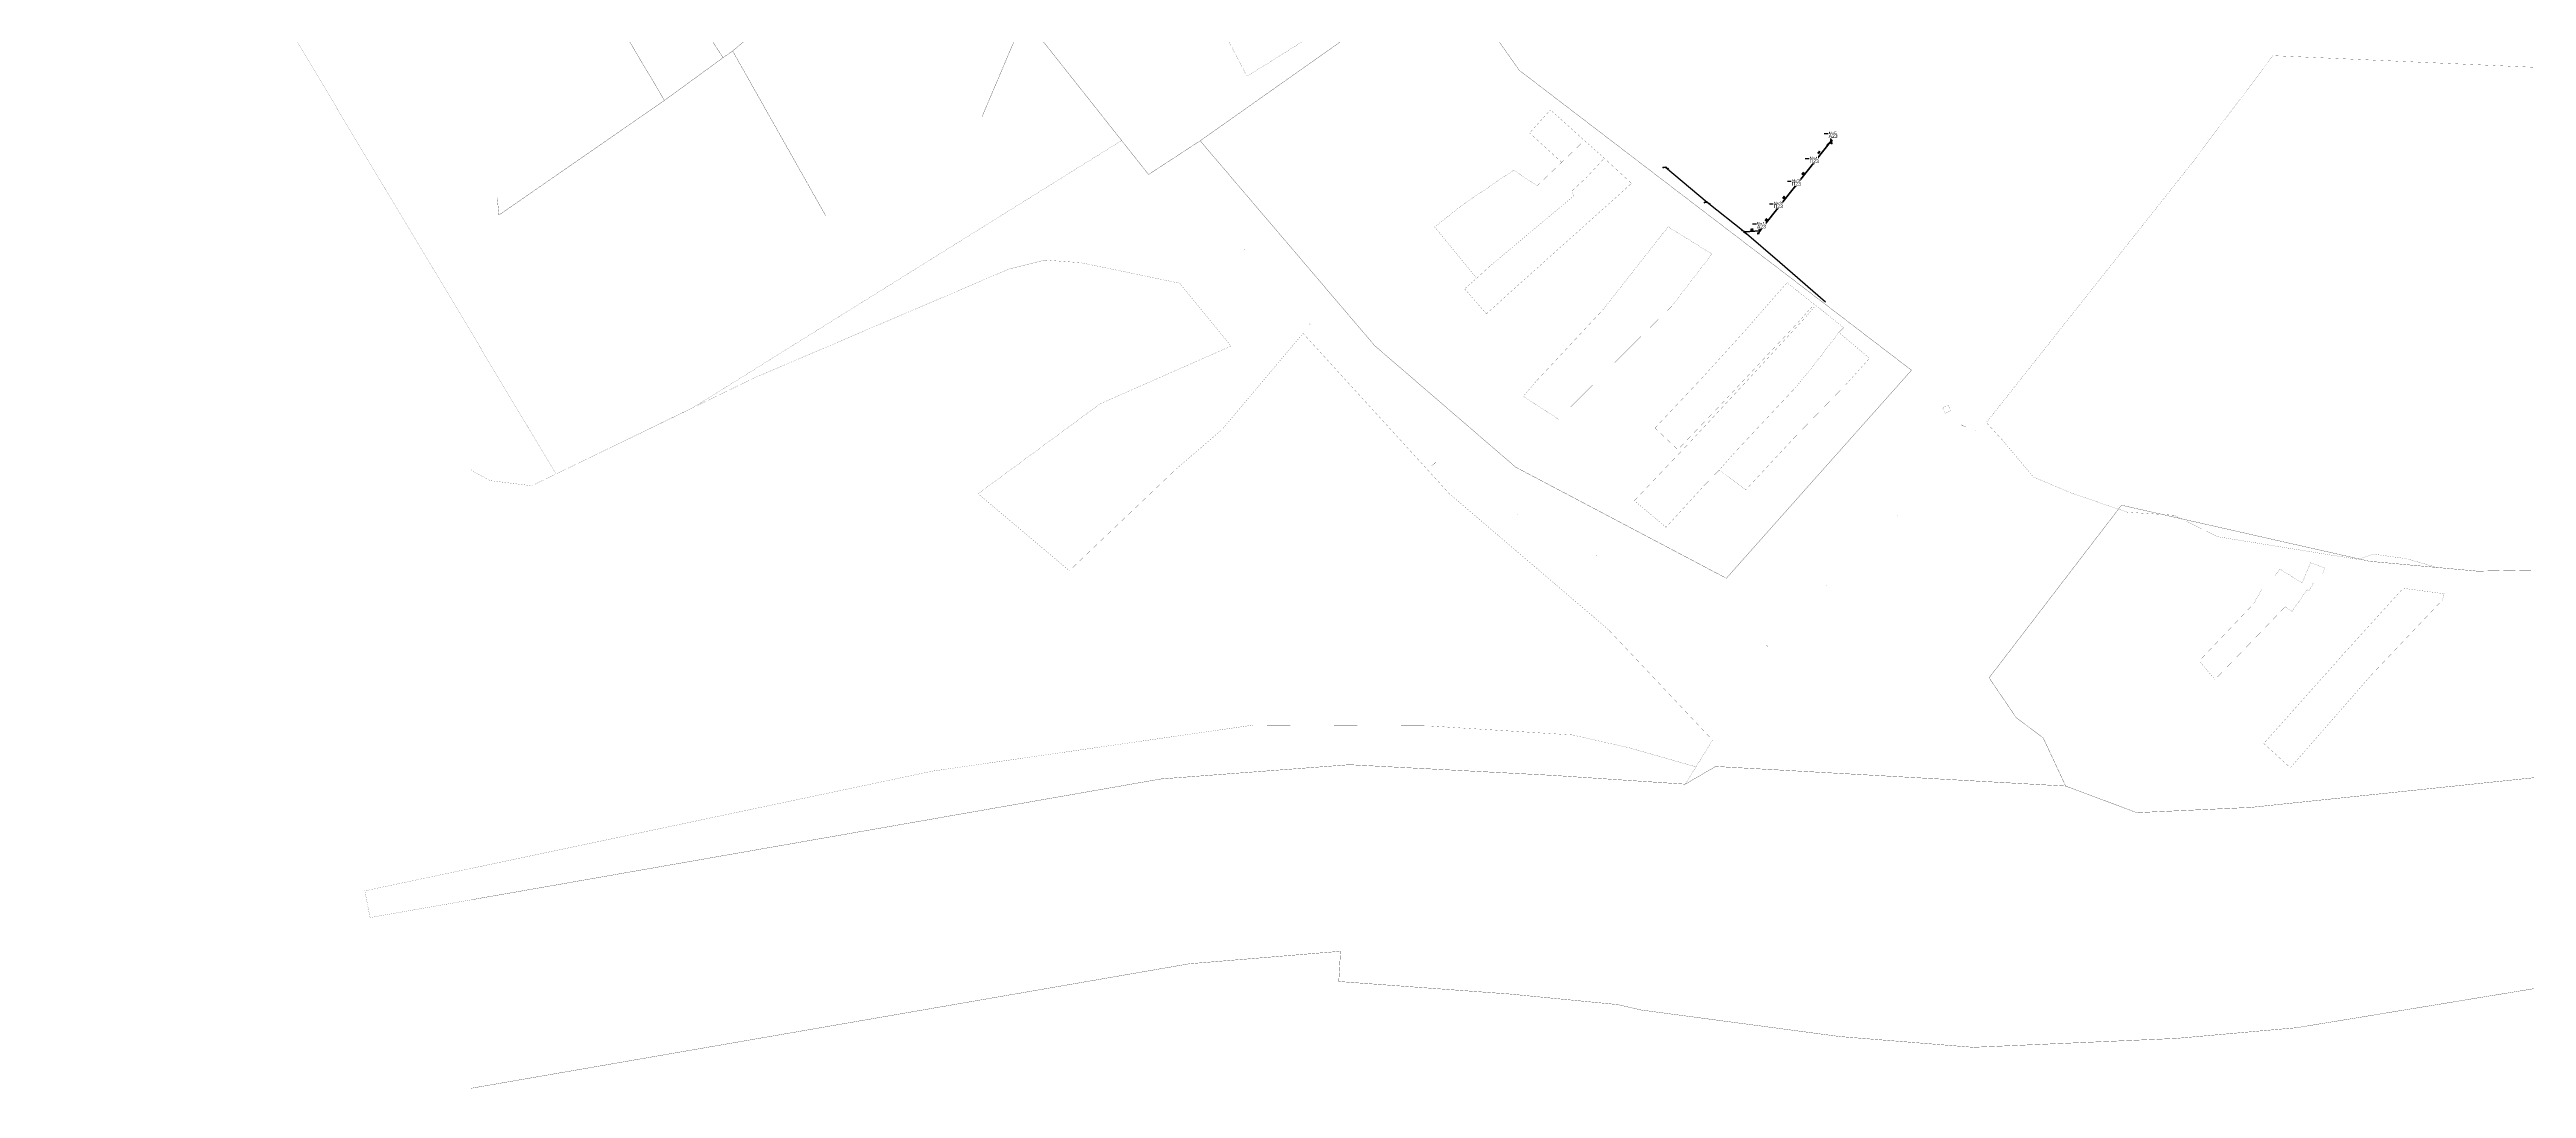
# Model space of a CAD drawing. Header units: millimetres. Extents: x 1265826 to 1360210, y 383897 to 506623.
# Drawn here: x 1341503 to 1343208, y 490389 to 491104 of the extents above; entities that cross this region are included whole.
import ezdxf
from ezdxf.enums import TextEntityAlignment as Align

# ---------------------------------------------------------------- set-up
doc = ezdxf.new("R2018")
doc.units = ezdxf.units.MM
for name, color, linetype in [('04.1_ЛЭП_наземная_опоры', 7, 'Continuous'), ('14', 7, 'Continuous'), ('Электрика', 7, 'Continuous')]:
    doc.layers.add(name, color=color, linetype=linetype)
doc.layers.add('ЛЭП - непечатный слой', color=6, linetype='Continuous', plot=False)
doc.styles.get("Standard").update_dxf_attribs({"font": 'Arial.ttf'})
doc.styles.add('стиль1', font='Times New Roman.ttf', dxfattribs={"width": 0.9, "height": 1.25})
doc.dimstyles.new('М 1-1000', dxfattribs={"dimtxt": 1.5, "dimasz": 2.5, "dimexe": 1.25, "dimexo": 0.625, "dimtad": 1, "dimdec": 0, "dimtxsty": 'стиль1', "dimcen": 2.5, "dimse1": 1, "dimse2": 1, "dimsd1": 1, "dimsd2": 1, "dimclrt": 5, "dimaunit": 1, "dimadec": 3, "dimazin": 0, "dimtfac": 1, "dimtdec": 0, "dimtmove": 0, "dimatfit": 3, "dimfxl": 1.25, "dimtfill": 2, "dimtfillclr": 7, "dimarcsym": 0})

# ---------------------------------------------------------------- blocks, each defined once
blk = doc.blocks.new('*U72')
at = {"true_color": 0xffffff}
h = blk.add_hatch(color=7, dxfattribs=at)
h.dxf.hatch_style = 1
h.paths.add_polyline_path([(0, 0.4), (0.4, 0), (0, -0.4), (-0.4, 0)])
at = {"color": 0}
for points in [[(-0.2, 0), (-2, 0), (-1.6, -0.3), (-2, 0), (-1.6, 0.2)], [(0.2, -0.1), (1.8, -0.9), (1.5, -0.5), (1.8, -0.9), (1.3, -1)]]:
    blk.add_lwpolyline(points, dxfattribs=at)
blk.add_lwpolyline([(0, 0.4), (0.4, 0), (0, -0.4), (-0.4, 0)], close=True, dxfattribs=at)
blk.add_circle((0, 0), 0.025, dxfattribs=at)
blk = doc.blocks.new('*U114')
at = {"true_color": 0xffffff}
h = blk.add_hatch(color=7, dxfattribs=at)
h.dxf.hatch_style = 1
h.paths.add_polyline_path([(0, 0.4), (0.4, 0), (0, -0.4), (-0.4, 0)])
at = {"color": 0}
for points in [[(-0.2, 0.2), (-1.6, 1.2), (-1.4, 0.8), (-1.6, 1.2), (-1.1, 1.2)], [(0.2, -0.2), (1.5, -1.3), (1.4, -0.8), (1.5, -1.3), (1, -1.2)]]:
    blk.add_lwpolyline(points, dxfattribs=at)
blk.add_lwpolyline([(0, 0.4), (0.4, 0), (0, -0.4), (-0.4, 0)], close=True, dxfattribs=at)
blk.add_circle((0, 0), 0.025, dxfattribs=at)
blk = doc.blocks.new('*U115')
at = {"color": 0, "ltscale": 100}
blk.add_line((0, 0), (2.3, 2.7), dxfattribs=at)
at = {"color": 0}
for points in [[(-1.7, 4.6), (-5, 4.6)], [(0, 0), (-1.7, 4.6)]]:
    blk.add_lwpolyline(points, dxfattribs=at)
for centre, radius in [((0, 0), 0.5), ((2.3, 2.7), 0.25)]:
    blk.add_circle(centre, radius, dxfattribs=at)
at = {"layer": 'ЛЭП - непечатный слой'}
blk.add_lwpolyline([(2.3, 2.7), (3.1, 3.6)], dxfattribs=at)
at = {"color": 0, "lineweight": 30, "flags": 104}
blk.add_attdef('SL_NUM', text='', height=1.25, dxfattribs=at).set_placement((-1.9, 4.8), align=Align.BOTTOM_RIGHT)
blk.add_attdef('SL_NAME', text='', height=1.25, dxfattribs=at).set_placement((-1.9, 4.3), align=Align.TOP_RIGHT)
blk = doc.blocks.new('Пл_Заземление')
at = {"color": 0, "lineweight": 30}
for p, q in [((0, 0), (0, -1.3)), ((-0.7, -1.3), (0.7, -1.3)), ((0.5, -1.6), (-0.5, -1.6)), ((0.2, -1.9), (-0.2, -1.9))]:
    blk.add_line(p, q, dxfattribs=at)
blk = doc.blocks.new('*U118')
at = {"color": 0}
for points in [[(-2.3, 3), (-5.5, 3)], [(0, 0), (-2.3, 3)]]:
    blk.add_lwpolyline(points, dxfattribs=at)
blk.add_circle((0, 0), 0.5, dxfattribs=at)
at = {"color": 0, "lineweight": 30, "flags": 104}
blk.add_attdef('SL_NUM', text='', height=1.25, dxfattribs=at).set_placement((-2.5, 3.3), align=Align.BOTTOM_RIGHT)
blk.add_attdef('SL_NAME', text='', height=1.25, dxfattribs=at).set_placement((-2.5, 2.7), align=Align.TOP_RIGHT)
blk = doc.blocks.new('*D116')
at = {"layer": 'Defpoints', "color": 0, "linetype": 'ByBlock', "transparency": 16777216}
for p in [(1342692.3, 490994.4), (1342680.2, 490979), (1342680.2, 490978.9)]:
    blk.add_point(p, dxfattribs=at)
at = {"layer": 'Электрика', "color": 5, "linetype": 'ByBlock', "lineweight": 20, "transparency": 16777216, "insert": (1342684.6, 490986.6), "char_height": 1.25, "attachment_point": 5, "rotation": 51.9534, "style": 'стиль1', "bg_fill": 1, "box_fill_scale": 1.1, "bg_fill_color": 7, "bg_fill_true_color": 16777215, "bg_fill_transparency": 0}
blk.add_mtext('20', dxfattribs=at)
blk = doc.blocks.new('*D117')
at = {"layer": 'Defpoints', "color": 0, "linetype": 'ByBlock', "transparency": 16777216}
for p in [(1342692.3, 490994.4), (1342692.3, 490994.4), (1342704.4, 491009.9)]:
    blk.add_point(p, dxfattribs=at)
at = {"layer": 'Электрика', "color": 5, "linetype": 'ByBlock', "lineweight": 20, "transparency": 16777216, "insert": (1342696.7, 491002), "char_height": 1.25, "attachment_point": 5, "rotation": 51.9534, "style": 'стиль1', "bg_fill": 1, "box_fill_scale": 1.1, "bg_fill_color": 7, "bg_fill_true_color": 16777215, "bg_fill_transparency": 0}
blk.add_mtext('20', dxfattribs=at)
blk = doc.blocks.new('*U119')
at = {"color": 0, "ltscale": 100}
blk.add_line((0, 0), (-2.4, -2.6), dxfattribs=at)
at = {"color": 0}
for points in [[(-1.7, 4.6), (-5, 4.6)], [(0, 0), (-1.7, 4.6)]]:
    blk.add_lwpolyline(points, dxfattribs=at)
for centre, radius in [((0, 0), 0.5), ((-2.4, -2.6), 0.25)]:
    blk.add_circle(centre, radius, dxfattribs=at)
at = {"layer": 'ЛЭП - непечатный слой'}
blk.add_lwpolyline([(-2.4, -2.6), (-3.3, -3.5)], dxfattribs=at)
at = {"color": 0, "lineweight": 30, "flags": 104}
blk.add_attdef('SL_NUM', text='', height=1.25, dxfattribs=at).set_placement((-1.9, 4.8), align=Align.BOTTOM_RIGHT)
blk.add_attdef('SL_NAME', text='', height=1.25, dxfattribs=at).set_placement((-1.9, 4.3), align=Align.TOP_RIGHT)
blk = doc.blocks.new('*D120')
at = {"layer": 'Defpoints', "color": 0, "linetype": 'ByBlock', "transparency": 16777216}
for p in [(1342717.1, 491025.4), (1342704.4, 491009.9), (1342704.5, 491009.9)]:
    blk.add_point(p, dxfattribs=at)
at = {"layer": 'Электрика', "color": 5, "linetype": 'ByBlock', "lineweight": 20, "transparency": 16777216, "insert": (1342709.9, 491018.5), "char_height": 1.25, "attachment_point": 5, "rotation": 50.7319, "style": 'стиль1', "bg_fill": 1, "box_fill_scale": 1.1, "bg_fill_color": 7, "bg_fill_true_color": 16777215, "bg_fill_transparency": 0}
blk.add_mtext('20', dxfattribs=at)
blk = doc.blocks.new('*D121')
at = {"layer": 'Defpoints', "color": 0, "linetype": 'ByBlock', "transparency": 16777216}
for p in [(1342728.6, 491040.9), (1342716.5, 491025.4), (1342716.6, 491025.4)]:
    blk.add_point(p, dxfattribs=at)
at = {"layer": 'Электрика', "color": 5, "linetype": 'ByBlock', "lineweight": 20, "transparency": 16777216, "insert": (1342720.9, 491033), "char_height": 1.25, "attachment_point": 5, "rotation": 51.9534, "style": 'стиль1', "bg_fill": 1, "box_fill_scale": 1.1, "bg_fill_color": 7, "bg_fill_true_color": 16777215, "bg_fill_transparency": 0}
blk.add_mtext('20', dxfattribs=at)
blk = doc.blocks.new('*D123')
at = {"layer": 'Defpoints', "color": 0, "linetype": 'ByBlock', "transparency": 16777216}
for p in [(1342669.8, 490978.3), (1342669.8, 490978.2), (1342680.2, 490979)]:
    blk.add_point(p, dxfattribs=at)
at = {"layer": 'Электрика', "color": 5, "linetype": 'ByBlock', "lineweight": 20, "transparency": 16777216, "insert": (1342674.8, 490979.9), "char_height": 1.25, "attachment_point": 5, "rotation": 4.0949, "style": 'стиль1', "bg_fill": 1, "box_fill_scale": 1.1, "bg_fill_color": 7, "bg_fill_true_color": 16777215, "bg_fill_transparency": 0}
blk.add_mtext('10', dxfattribs=at)

msp = doc.modelspace()

# ---------------------------------------------------------------- linework, layer by layer
at = {"layer": '14', "color": 92, "const_width": 0.17, "flags": 128}
for points in [[(1341811.4, 491001.8), (1341812.6, 490989.9), (1341926.5, 491068.8), (1341966.8, 491098.2), (1341973.4, 491102.8), (1342016.2, 491138.9), (1342235.5, 491319.6), (1342142.5, 491450), (1342087.1, 491527), (1342055, 491571.6), (1342005.9, 491642), (1341930.6, 491668.4), (1341825, 491770.4), (1341729.2, 491860.4), (1341646.4, 491937.9), (1341520.5, 492054.4), (1341408.1, 492146.5), (1341373.6, 492171.3), (1341338.4, 492200.3), (1341293.8, 492250.1), (1341193.4, 492356.1), (1341144.2, 492410.9), (1341128.5, 492424.8), (1341067.5, 492479.2)], [(1341926.5, 491068.8), (1341826.4, 491237.2), (1341847.7, 491434.8), (1342035.7, 491494.1), (1342087.1, 491527)], [(1341966.8, 491098.2), (1341931.4, 491152.8)], [(1342187.9, 491158.6), (1342144.9, 491057.3)], [(1341973.4, 491102.8), (1342037.4, 490989.5)]]:
    msp.add_lwpolyline(points, dxfattribs=at)
at = {"layer": '14', "color": 12, "const_width": 0.17, "flags": 128}
for points in [[(1342452.7, 491163.5), (1342406.2, 491172.3), (1342373.3, 491185.6), (1342314.1, 491255.3), (1342254.6, 491318.3), (1342208.3, 491368.1), (1342157.8, 491430.7), (1342151.7, 491439.1), (1342147.5, 491436.3), (1342058.3, 491383.1), (1341980.3, 491334.1), (1342024.2, 491286.7), (1342165.5, 491136.6), (1342259.6, 491017.8), (1342295.1, 491041), (1342464.6, 491160.6), (1342452.7, 491163.5)], [(1342464.6, 491160.6), (1342514.7, 491089.5), (1342621.1, 491008.1), (1342703.3, 490945.3), (1342784.6, 490883.1), (1342706.6, 490795.5), (1342657.2, 490739.9), (1342512.2, 490816.4), (1342415.3, 490899.9), (1342295.1, 491041), (1342259.6, 491017.8), (1342165.5, 491136.6)], [(1342464.6, 491160.6), (1342295.1, 491041), (1342415.3, 490899.9), (1342512.2, 490816.4), (1342657.2, 490739.9), (1342706.6, 490795.5), (1342784.6, 490883.1), (1342703.3, 490945.3), (1342621.1, 491008.1), (1342514.7, 491089.5), (1342464.6, 491160.6)], [(1341793.4, 490518.6), (1342268.2, 490601.8), (1342397.8, 490611.6), (1342537.2, 490604.3), (1342628.9, 490598.2), (1342649.8, 490610.4), (1342890.7, 490596.9), (1342875.2, 490630.1), (1342856.8, 490643.8), (1342838, 490671.4), (1342929.1, 490790.2), (1343099.7, 490751.6), (1343174.1, 490744.8), (1343302.4, 490747.5), (1343413.6, 490754), (1343551.2, 490789), (1343554.1, 490790.1)], [(1343302.4, 490747.5), (1343174.1, 490744.8), (1343099.7, 490751.6), (1342929.1, 490790.2), (1342838, 490671.4), (1342856.8, 490643.8), (1342875.2, 490630.1), (1342890.7, 490596.9), (1342939.6, 490578.6)], [(1343554.1, 490650.2), (1343321.2, 490614), (1343017.9, 490582.2), (1342939.6, 490578.6), (1342890.7, 490596.9), (1342649.8, 490610.4), (1342628.9, 490598.2), (1342537.2, 490604.3), (1342397.8, 490611.6), (1342268.2, 490601.8), (1341793.4, 490518.6)], [(1342939.6, 490578.6), (1343017.9, 490582.2), (1343321.2, 490614)], [(1343554.1, 490528.2), (1343235.6, 490461.2), (1343049.7, 490430.6), (1342966.5, 490423.2), (1342827.1, 490417.1), (1342735.4, 490424.5), (1342598.4, 490442.8), (1342582.5, 490446.5), (1342507.9, 490453.8), (1342390.5, 490462.4), (1342391.7, 490483.2), (1342287.7, 490474.6), (1341793.4, 490388.9)], [(1341793.4, 490388.9), (1342287.7, 490474.6), (1342391.7, 490483.2), (1342390.5, 490462.4), (1342507.9, 490453.8), (1342582.5, 490446.5), (1342598.4, 490442.8), (1342735.4, 490424.5), (1342827.1, 490417.1), (1342966.5, 490423.2), (1343049.7, 490430.6), (1343235.6, 490461.2), (1343554.1, 490528.2)]]:
    msp.add_lwpolyline(points, dxfattribs=at)
at = {"layer": '14', "color": 7, "const_width": 0.08, "flags": 128}
for points in [[(1342241.1, 491041.2), (1342165.5, 491136.6), (1342024.2, 491286.7), (1341672.6, 491111), (1341851.9, 490811.7), (1341945.9, 490857.2), (1342241.1, 491041.2)], [(1342367.1, 491151.2), (1342371.4, 491144.6), (1342330.1, 491121.3), (1342313.1, 491112.6), (1342327.3, 491085.5), (1342339.9, 491093.2), (1342376.5, 491116.2), (1342403.9, 491129.9), (1342426.9, 491148.6), (1342407, 491164.5), (1342397.6, 491167.4), (1342395.7, 491165.5), (1342389.8, 491168), (1342367.1, 491151.2)], [(1342868.5, 490809.6), (1342894.8, 490798.5), (1342933, 490785.4), (1342965.2, 490783.3), (1342995.3, 490768.5), (1343091.9, 490752.9), (1343102.7, 490756.5), (1343125.1, 490753.4), (1343146.4, 490747.3), (1343174.1, 490744.8), (1343302.4, 490747.5), (1343413.5, 490754), (1343413.6, 490754), (1343413.9, 490754.1), (1343487.7, 490772.8), (1343390.3, 491083.7), (1343033.3, 491099.6), (1342978.5, 491026.8), (1342836.1, 490847.1), (1342847.6, 490834.5), (1342868.5, 490809.6)], [(1342521.8, 491046.4), (1342543.9, 491026.2), (1342559.5, 491041.2), (1342543.9, 491055.3), (1342536.1, 491062.2), (1342521.8, 491046.4)], [(1342485.4, 490946.4), (1342494.9, 490955.1), (1342551.9, 491002.8), (1342551.3, 491006.8), (1342561.1, 491015.9), (1342573.2, 491029), (1342559.5, 491041.2), (1342543.9, 491026.2), (1342527.1, 491010.1), (1342510.8, 491020.8), (1342475.1, 490996.5), (1342456.5, 490981.7), (1342485.4, 490946.4)], [(1342561.1, 491015.9), (1342551.3, 491006.8), (1342551.9, 491002.8), (1342494.9, 490955.1), (1342485.4, 490946.4), (1342477.1, 490939.1), (1342492.1, 490921.9), (1342511, 490939), (1342583.1, 491003.7), (1342591.9, 491011.7), (1342573.2, 491029), (1342561.1, 491015.9)], [(1342282.6, 491014.6), (1342282.8, 491014.4), (1342282.9, 491014.5), (1342282.7, 491014.7), (1342282.6, 491014.6)], [(1342572.2, 490924.6), (1342526.9, 490876.1), (1342517.5, 490865.2), (1342541.7, 490849.3), (1342593.4, 490901.4), (1342619.6, 490927.1), (1342644.9, 490960), (1342647.1, 490963.2), (1342617.1, 490981.8), (1342572.2, 490924.6)], [(1342325.4, 490966), (1342325.6, 490965.8), (1342325.7, 490965.9), (1342325.6, 490966.2), (1342325.4, 490966)], [(1341793.4, 490540.2), (1342111, 490607.2), (1342331.9, 490638.9), (1342452.3, 490638.3), (1342551.1, 490632.1), (1342590.5, 490623.2), (1342636.3, 490610.1), (1342647.7, 490628.5), (1342576.1, 490704.5), (1342466.6, 490798.1), (1342365.9, 490908.5), (1342310.2, 490842.3), (1342278.4, 490814.9), (1342205.1, 490745.1), (1342142.3, 490798.1), (1342226.3, 490860), (1342316.4, 490899.7), (1342281, 490943), (1342213, 490957.1), (1342188.3, 490958.9), (1342163.5, 490952.7), (1341988.5, 490877.9), (1341835.2, 490803.6), (1341806.5, 490807.1), (1341793.8, 490814), (1341793.4, 490815.3)], [(1342670.6, 490910.9), (1342640.8, 490878.1), (1342608.1, 490843.3), (1342623.8, 490828.4), (1342653.3, 490859.3), (1342688.1, 490896.4), (1342706.6, 490916.1), (1342717.7, 490928.4), (1342699, 490943.3), (1342687, 490929.8), (1342670.6, 490910.9)], [(1342670.8, 490875.2), (1342633.3, 490834.8), (1342593.9, 490793.3), (1342615.7, 490775), (1342641.9, 490803.7), (1342652.3, 490814.4), (1342662.7, 490826.2), (1342704.3, 490870.6), (1342715.7, 490884.4), (1342734.6, 490909.1), (1342737.9, 490912.4), (1342718.7, 490927.8), (1342712, 490919.9), (1342698.4, 490905.1), (1342670.8, 490875.2)], [(1342370.5, 490914.9), (1342370.7, 490914.7), (1342370.8, 490914.8), (1342370.6, 490915), (1342370.5, 490914.9)], [(1342704.3, 490870.6), (1342662.7, 490826.2), (1342652.3, 490814.4), (1342670.5, 490800.7), (1342703.8, 490836.5), (1342739.4, 490873.2), (1342755.7, 490891.3), (1342734.6, 490909.1), (1342715.7, 490884.4), (1342704.3, 490870.6)], [(1342411.2, 490868.8), (1342411.4, 490868.6), (1342411.5, 490868.7), (1342411.3, 490868.9), (1342411.2, 490868.8)], [(1342806, 490857.3), (1342807.8, 490853.5), (1342811.6, 490855.3), (1342809.9, 490859.1), (1342806, 490857.3)], [(1342818.5, 490845.5), (1342818.7, 490845.3), (1342822, 490844.1), (1342822.1, 490844.3), (1342818.8, 490845.5), (1342818.5, 490845.6), (1342818.5, 490845.5)], [(1342828.8, 490841.7), (1342828.9, 490841.5), (1342829.1, 490841.7), (1342829, 490841.8), (1342828.8, 490841.7)], [(1342454.5, 490817.7), (1342454.7, 490817.4), (1342457.4, 490819.5), (1342457.2, 490819.7), (1342454.5, 490817.7)], [(1342513.3, 490784), (1342513.6, 490783.9), (1342513.7, 490784.1), (1342513.4, 490784.2), (1342513.3, 490784)], [(1342774.8, 490783.1), (1342774.9, 490783), (1342775.1, 490783.2), (1342775, 490783.3), (1342774.8, 490783.1)], [(1342567.5, 490755.4), (1342567.7, 490755.3), (1342567.8, 490755.4), (1342567.6, 490755.6), (1342567.5, 490755.4)], [(1342993.4, 490670.2), (1343027.9, 490705.9), (1343041.7, 490720.3), (1343046.5, 490717.2), (1343056.8, 490732), (1343058.2, 490731.3), (1343061.2, 490736.9), (1343067.6, 490743.3), (1343069, 490747), (1343059.2, 490750.6), (1343053.4, 490736.6), (1343038.1, 490746.3), (1343034.5, 490741.1), (1343025.7, 490732.3), (1343020, 490722.3), (1342982.6, 490683), (1342993.4, 490670.2)], [(1342625.1, 490725), (1342625.3, 490724.9), (1342625.4, 490725), (1342625.1, 490725.2), (1342625.1, 490725)], [(1342725.9, 490734.7), (1342726, 490734.5), (1342726.2, 490734.7), (1342726.1, 490734.8), (1342725.9, 490734.7)], [(1343081.7, 490687.6), (1343027, 490626.2), (1343045.3, 490609.5), (1343100.8, 490673.1), (1343149.7, 490724.7), (1343151.2, 490729.3), (1343122.9, 490733), (1343081.7, 490687.6)], [(1342684.6, 490693.7), (1342686.9, 490691.5), (1342687.1, 490691.7), (1342684.8, 490693.9), (1342684.6, 490693.7)], [(1341720.3, 490524.8), (1341723.9, 490506.4), (1342268.2, 490601.8), (1342397.8, 490611.6), (1342537.2, 490604.3), (1342628.9, 490598.2), (1342647.7, 490628.5), (1342636.3, 490610.1), (1342590.5, 490623.2), (1342551.1, 490632.1), (1342452.3, 490638.3), (1342331.9, 490638.9), (1342111, 490607.2), (1341720.3, 490524.8)]]:
    msp.add_lwpolyline(points, dxfattribs=at)
at = {"layer": 'Электрика', "lineweight": 50}
msp.add_lwpolyline([(1342669.9, 490978.3), (1342680.2, 490979), (1342729.5, 491041.2)], dxfattribs=at)
at = {"layer": 'Электрика'}
msp.add_lwpolyline([(1342615.4, 491022.9), (1342643.9, 490998.8), (1342669.4, 490978.5), (1342694, 490957.4), (1342725.4, 490930.2)], dxfattribs=at)

# ---------------------------------------------------------------- block references
at = {"layer": '04.1_ЛЭП_наземная_опоры'}
for name, p in [('*U72', (1342615.5, 491022.7)), ('*U72', (1342644, 490998.6)), ('*U114', (1342669.5, 490978.3))]:
    msp.add_blockref(name, p, dxfattribs=at)
at = {"layer": 'Электрика'}
ref = msp.add_blockref('*U119', (1342729.5, 491041.2), dxfattribs=at)
lines = msp.add_mtext('\\W0.9000;№5', dxfattribs={"layer": '0', "color": 0, "insert": (1342727.6, 491047.3), "char_height": 2.5, "attachment_point": 1, "bg_fill": 3, "box_fill_scale": 1.1, "bg_fill_color": 256, "bg_fill_transparency": 0})
ref.add_attrib('SL_NUM', '', (1342727.6, 491047.3), dxfattribs={"flags": 104}).embed_mtext(lines)
lines = msp.add_mtext('\\W0.9000;А23', dxfattribs={"layer": '0', "color": 0, "insert": (1342727.6, 491045.5), "char_height": 2.5, "attachment_point": 1, "bg_fill": 3, "box_fill_scale": 1.1, "bg_fill_color": 256, "bg_fill_transparency": 0})
ref.add_attrib('SL_NAME', '', (1342727.6, 491045.5), dxfattribs={"flags": 104}).embed_mtext(lines)
ref = msp.add_blockref('*U118', (1342717, 491025.5), dxfattribs=at)
lines = msp.add_mtext('\\W0.9000;№4', dxfattribs={"layer": '0', "color": 0, "insert": (1342714.5, 491030.1), "char_height": 2.5, "attachment_point": 1, "bg_fill": 3, "box_fill_scale": 1.1, "bg_fill_color": 256, "bg_fill_transparency": 0})
ref.add_attrib('SL_NUM', '', (1342714.5, 491030.1), dxfattribs={"flags": 104}).embed_mtext(lines)
lines = msp.add_mtext('\\W0.9000;П23', dxfattribs={"layer": '0', "color": 0, "insert": (1342714.5, 491028.2), "char_height": 2.5, "attachment_point": 1, "bg_fill": 3, "box_fill_scale": 1.1, "bg_fill_color": 256, "bg_fill_transparency": 0})
ref.add_attrib('SL_NAME', '', (1342714.5, 491028.2), dxfattribs={"flags": 104}).embed_mtext(lines)
for p, rotation in [((1342729.5, 491040.7), 2.726187285099329), ((1342679.9, 490978.5), 327.7570312346921)]:
    msp.add_blockref('Пл_Заземление', p, dxfattribs=dict(at, rotation=rotation))
ref = msp.add_blockref('*U118', (1342704.7, 491009.9), dxfattribs=at)
lines = msp.add_mtext('\\W0.9000;№3', dxfattribs={"layer": '0', "color": 0, "insert": (1342702.2, 491014.5), "char_height": 2.5, "attachment_point": 1, "bg_fill": 3, "box_fill_scale": 1.1, "bg_fill_color": 256, "bg_fill_transparency": 0})
ref.add_attrib('SL_NUM', '', (1342702.2, 491014.5), dxfattribs={"flags": 104}).embed_mtext(lines)
lines = msp.add_mtext('\\W0.9000;П23', dxfattribs={"layer": '0', "color": 0, "insert": (1342702.2, 491012.6), "char_height": 2.5, "attachment_point": 1, "bg_fill": 3, "box_fill_scale": 1.1, "bg_fill_color": 256, "bg_fill_transparency": 0})
ref.add_attrib('SL_NAME', '', (1342702.2, 491012.6), dxfattribs={"flags": 104}).embed_mtext(lines)
ref = msp.add_blockref('*U118', (1342692.3, 490994.4), dxfattribs=at)
lines = msp.add_mtext('\\W0.9000;№2', dxfattribs={"layer": '0', "color": 0, "insert": (1342689.8, 490999), "char_height": 2.5, "attachment_point": 1, "bg_fill": 3, "box_fill_scale": 1.1, "bg_fill_color": 256, "bg_fill_transparency": 0})
ref.add_attrib('SL_NUM', '', (1342689.8, 490999), dxfattribs={"flags": 104}).embed_mtext(lines)
lines = msp.add_mtext('\\W0.9000;П23', dxfattribs={"layer": '0', "color": 0, "insert": (1342689.8, 490997.2), "char_height": 2.5, "attachment_point": 1, "bg_fill": 3, "box_fill_scale": 1.1, "bg_fill_color": 256, "bg_fill_transparency": 0})
ref.add_attrib('SL_NAME', '', (1342689.8, 490997.2), dxfattribs={"flags": 104}).embed_mtext(lines)
ref = msp.add_blockref('*U115', (1342680.2, 490979), dxfattribs=at)
lines = msp.add_mtext('\\W0.9000;№1', dxfattribs={"layer": '0', "color": 0, "insert": (1342678.3, 490985.1), "char_height": 2.5, "attachment_point": 1, "bg_fill": 3, "box_fill_scale": 1.1, "bg_fill_color": 256, "bg_fill_transparency": 0})
ref.add_attrib('SL_NUM', '', (1342678.3, 490985.1), dxfattribs={"flags": 104}).embed_mtext(lines)
lines = msp.add_mtext('\\W0.9000;А23', dxfattribs={"layer": '0', "color": 0, "insert": (1342678.3, 490983.2), "char_height": 2.5, "attachment_point": 1, "bg_fill": 3, "box_fill_scale": 1.1, "bg_fill_color": 256, "bg_fill_transparency": 0})
ref.add_attrib('SL_NAME', '', (1342678.3, 490983.2), dxfattribs={"flags": 104}).embed_mtext(lines)

# ---------------------------------------------------------------- dimensions: what is measured, and where the dimension line sits
at = {"layer": 'Электрика', "color": 18, "linetype": 'ByBlock', "lineweight": 20, "true_color": 0x000000}
for base, p1, p2, angle, picture, middle in [((1342716.6, 491025.4), (1342728.6, 491040.9), (1342716.5, 491025.4), 231.9534, '*D121', (1342721.9, 491032.2)), ((1342704.5, 491009.9), (1342717.1, 491025.4), (1342704.4, 491009.9), 230.7319, '*D120', (1342710.9, 491017.8)), ((1342680.2, 490978.9), (1342692.3, 490994.4), (1342680.2, 490979), 231.9534, '*D116', (1342685.6, 490985.8)), ((1342692.3, 490994.4), (1342704.4, 491009.9), (1342692.3, 490994.4), 231.9534, '*D117', (1342697.7, 491001.3)), ((1342669.8, 490978.3), (1342680.2, 490979), (1342669.8, 490978.2), 184.0949, '*D123', (1342674.8, 490978.6))]:
    dim = msp.add_linear_dim(base=base, p1=p1, p2=p2, angle=angle, dimstyle='М 1-1000', override={"dimtxt": 1, "dimtofl": 0}, dxfattribs=at)
    dim.commit()
    dim.dimension.update_dxf_attribs({"geometry": picture, "text_midpoint": middle, "dimtype": 161})

doc.saveas('drawing.dxf')
